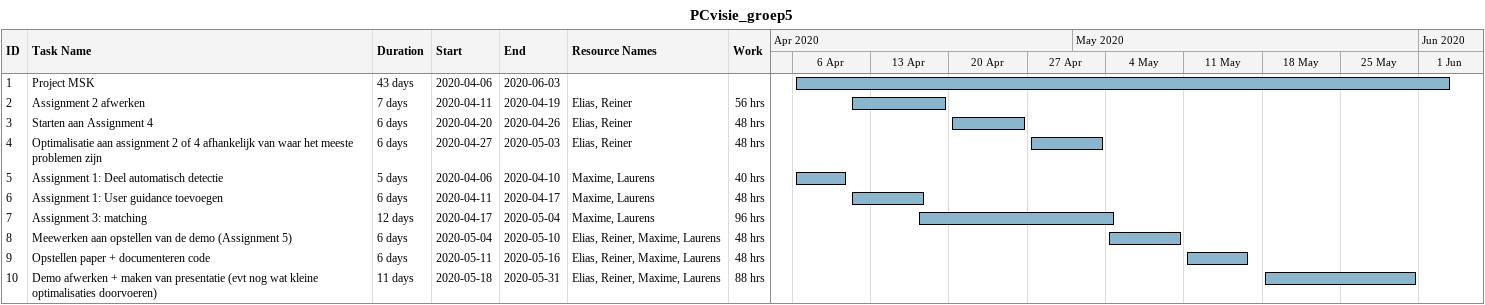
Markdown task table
PCvisie_groep5

| ID | Task | Duration | Start | Finish | Resources | Work (h) |
|---|---|---|---|---|---|---|
| 1 | Project MSK | 43d | 2020-04-06 | 2020-06-03 |  |  |
| 2 | Assignment 2 afwerken | 7d | 2020-04-11 | 2020-04-19 | Elias, Reiner | 56 |
| 3 | Starten aan Assignment 4 | 6d | 2020-04-20 | 2020-04-26 | Elias, Reiner | 48 |
| 4 | Optimalisatie aan assignment 2 of 4 afhankelijk van waar het meeste problemen zijn | 6d | 2020-04-27 | 2020-05-03 | Elias, Reiner | 48 |
| 5 | Assignment 1: Deel automatisch detectie | 5d | 2020-04-06 | 2020-04-10 | Maxime, Laurens | 40 |
| 6 | Assignment 1: User guidance toevoegen | 6d | 2020-04-11 | 2020-04-17 | Maxime, Laurens | 48 |
| 7 | Assignment 3: matching | 12d | 2020-04-17 | 2020-05-04 | Maxime, Laurens | 96 |
| 8 | Meewerken aan opstellen van de demo (Assignment 5) | 6d | 2020-05-04 | 2020-05-10 | Elias, Reiner, Maxime, Laurens | 48 |
| 9 | Opstellen paper + documenteren code | 6d | 2020-05-11 | 2020-05-16 | Elias, Reiner, Maxime, Laurens | 48 |
| 10 | Demo afwerken + maken van presentatie (evt nog wat kleine optimalisaties doorvoeren) | 11d | 2020-05-18 | 2020-05-31 | Elias, Reiner, Maxime, Laurens | 88 |
